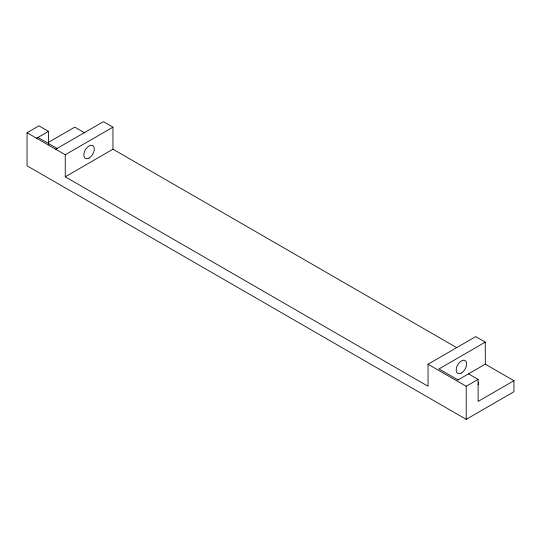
<?xml version="1.0" encoding="UTF-8"?>
<svg xmlns="http://www.w3.org/2000/svg" width="541" height="541" viewBox="0 0 541 541"><rect width="100%" height="100%" fill="white"/><g stroke="black" fill="none" stroke-linecap="round" stroke-linejoin="round"><path stroke-width="0.81" d="M27.05 132.728L65.238 154.773L65.265 176.812L428.053 386.267L428.026 364.235L475.722 336.617L485.27 342.128L485.297 364.161L513.936 380.695L513.95 391.711L466.214 419.349L27.05 165.803L27.05 132.728L38.945 125.843L48.487 131.355L48.507 144.413M36.599 138.239L48.487 131.355M48.467 142.378L74.773 127.149L84.795 132.937M55.689 149.262L103.385 121.651L112.934 127.162L112.961 149.194L456.732 347.667M65.238 154.773L112.934 127.162M65.265 176.812L112.961 149.194M485.27 342.128L438.967 368.935L458.058 379.958M457.801 380.08L485.297 364.161M466.214 419.349L466.214 386.281L478.109 379.39L468.56 373.878M513.936 380.695L478.136 401.422L478.109 379.39M37.985 137.434L57.082 148.457M428.026 364.235L466.214 386.281M478.149 382.372A7.425 4.294 -0.1 0 1 478.149 384.597M461.419 373.02A7.425 4.287 -60 0 0 465.957 361.3A7.425 4.287 -60 0 0 456.861 366.568A7.425 4.287 -60 0 0 461.419 373.02M89.089 158.053A7.425 4.287 -60 0 0 93.62 146.334A7.425 4.287 -60 0 0 84.524 151.602A7.425 4.287 -60 0 0 89.089 158.053"/></g></svg>
